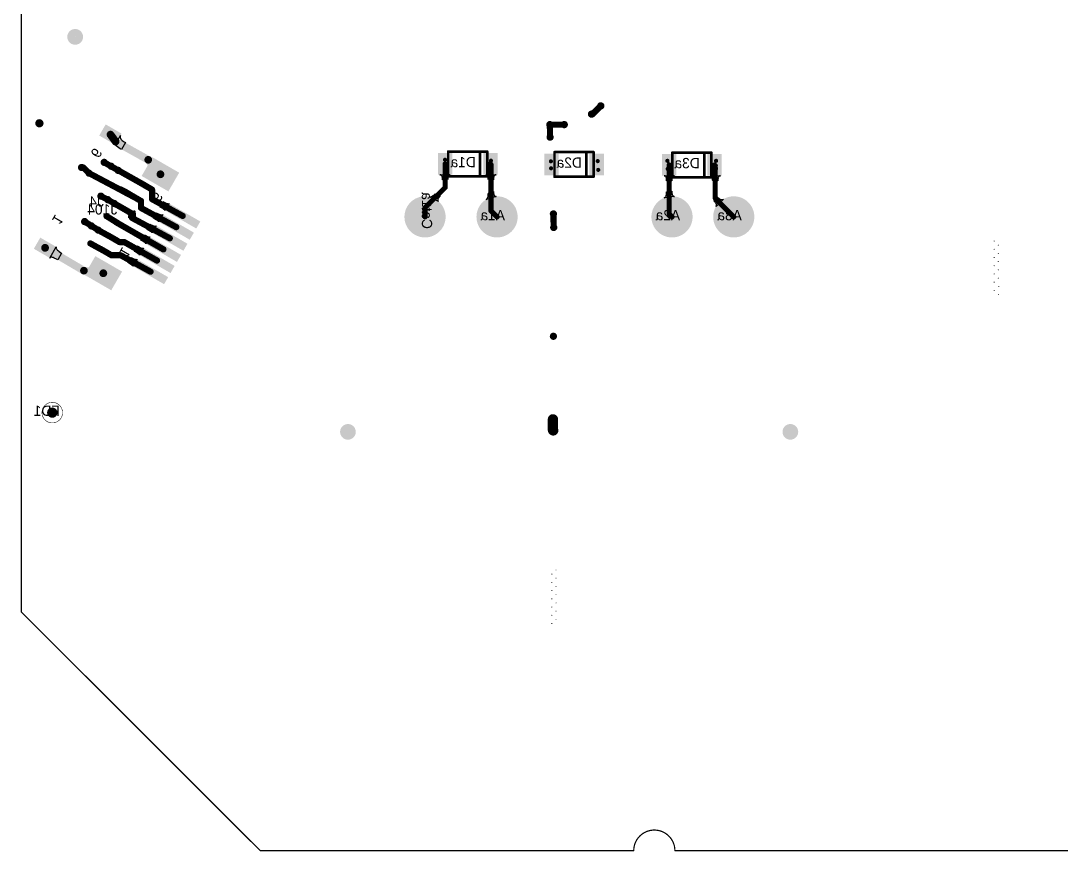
# Model space of a CAD drawing. Header units: millimetres. Extents: x 225 to 632, y 90 to 298.
# Drawn here: x 225.4 to 326.5, y 89.5 to 170.2 of the extents above; entities that cross this region are included whole.
import ezdxf

# ---------------------------------------------------------------- set-up
doc = ezdxf.new("R2010")
doc.units = ezdxf.units.MM
for name, color, linetype in [('BottomLayer', 5, 'Continuous'), ('BottomOverlay', 54, 'Continuous'), ('Mechanical15', 56, 'Continuous'), ('Mechanical4', 56, 'Continuous'), ('ViaHoleLayer', 16, 'Continuous')]:
    doc.layers.add(name, color=color, linetype=linetype)

# ---------------------------------------------------------------- blocks, each defined once
blk = doc.blocks.new('_____________4_______________B_27')
at = {"layer": 'BottomLayer', "const_width": 2}
blk.add_lwpolyline([(-1, 0, 1), (1, 0, 1)], format="xyb", close=True, dxfattribs=at)
blk = doc.blocks.new('_____________4_______________B_28')
at = {"layer": 'BottomLayer', "const_width": 2}
blk.add_lwpolyline([(-1, 0, 1), (1, 0, 1)], format="xyb", close=True, dxfattribs=at)
blk = doc.blocks.new('_____________4_______________B_29')
at = {"layer": 'BottomLayer', "const_width": 2}
blk.add_lwpolyline([(-1, 0, 1), (1, 0, 1)], format="xyb", close=True, dxfattribs=at)
blk = doc.blocks.new('_____________4_______________B_30')
at = {"layer": 'BottomLayer', "const_width": 2}
blk.add_lwpolyline([(-1, 0, 1), (1, 0, 1)], format="xyb", close=True, dxfattribs=at)
blk = doc.blocks.new('FIDUCIAL_ROUND_W_REF_34')
at = {"layer": 'Mechanical15'}
for points, const_width in [([(1, 0, 1), (-1, 0, 1)], 0.05), ([(-1.01, 0, 1), (-0.99, 0, 1)], 0.025), ([(0.99, 0, 1), (1.01, 0, 1)], 0.025)]:
    blk.add_lwpolyline(points, format="xyb", close=True, dxfattribs=dict(at, const_width=const_width))
blk = doc.blocks.new('FIDUCIAL_ROUND_W_REF_B_35')
at = {"layer": 'BottomLayer', "const_width": 0.5}
blk.add_lwpolyline([(-0.25, 0, 1), (0.25, 0, 1)], format="xyb", close=True, dxfattribs=at)
blk = doc.blocks.new('504050_0691_B_47')
at = {"layer": 'BottomLayer'}
for points in [[(-5.73, 3.49), (-6.98, 3.49), (-5.73, 1.7), (-6.98, 1.7)], [(5.73, 1.7), (6.98, 1.7), (5.73, 3.49), (6.98, 3.49)], [(-3.45, -2.1), (-4.05, -2.1), (-3.45, -3.1), (-4.05, -3.1)], [(-1.95, -2.1), (-2.55, -2.1), (-1.95, -3.1), (-2.55, -3.1)], [(-0.45, -2.1), (-1.05, -2.1), (-0.45, -3.1), (-1.05, -3.1)], [(1.05, -2.1), (0.45, -2.1), (1.05, -3.1), (0.45, -3.1)], [(2.55, -2.1), (1.95, -2.1), (2.55, -3.1), (1.95, -3.1)], [(4.05, -2.1), (3.45, -2.1), (4.05, -3.1), (3.45, -3.1)]]:
    blk.add_solid(points, dxfattribs=at)
at = {"layer": 'BottomOverlay', "text_generation_flag": 2}
for s, p in [('1', (-3.75, 3.38)), ('6', (3.75, 3.38))]:
    blk.add_text(s, height=1, rotation=180, dxfattribs=at).set_placement(p)
blk = doc.blocks.new('TM___P2_F2_B_B_55')
at = {"layer": 'BottomLayer'}
for points in [[(-2.9, -1.05), (-1.5, -1.05), (-2.9, 1.05), (-1.5, 1.05)], [(1.5, -1.05), (2.9, -1.05), (1.5, 1.05), (2.9, 1.05)]]:
    blk.add_solid(points, dxfattribs=at)
at = {"layer": 'BottomOverlay', "const_width": 0.254}
for points in [[(-1.9, -1.2), (-1.9, 1.2)], [(-1.9, 1.2), (1.9, 1.2)], [(1.2, -1.2), (1.2, 1.2)], [(1.9, -1.2), (1.9, 1.2)], [(-1.9, -1.2), (1.9, -1.2)]]:
    blk.add_lwpolyline(points, dxfattribs=at)
at = {"layer": 'BottomOverlay', "const_width": 0.127}
for points in [[(-1.96, 1.2, 1), (-1.84, 1.2, 1)], [(-1.96, 1.2, 1), (-1.84, 1.2, 1)], [(1.14, 1.2, 1), (1.26, 1.2, 1)], [(1.84, 1.2, 1), (1.96, 1.2, 1)], [(1.84, 1.2, 1), (1.96, 1.2, 1)], [(-1.96, -1.2, 1), (-1.84, -1.2, 1)], [(-1.96, -1.2, 1), (-1.84, -1.2, 1)], [(1.14, -1.2, 1), (1.26, -1.2, 1)], [(1.84, -1.2, 1), (1.96, -1.2, 1)], [(1.84, -1.2, 1), (1.96, -1.2, 1)]]:
    blk.add_lwpolyline(points, format="xyb", close=True, dxfattribs=at)
blk = doc.blocks.new('TM___P2_F2_B_B_57')
at = {"layer": 'BottomLayer'}
for points in [[(-2.9, -1.05), (-1.5, -1.05), (-2.9, 1.05), (-1.5, 1.05)], [(1.5, -1.05), (2.9, -1.05), (1.5, 1.05), (2.9, 1.05)]]:
    blk.add_solid(points, dxfattribs=at)
at = {"layer": 'BottomOverlay', "const_width": 0.254}
for points in [[(-1.9, -1.2), (-1.9, 1.2)], [(-1.9, 1.2), (1.9, 1.2)], [(1.2, -1.2), (1.2, 1.2)], [(1.9, -1.2), (1.9, 1.2)], [(-1.9, -1.2), (1.9, -1.2)]]:
    blk.add_lwpolyline(points, dxfattribs=at)
at = {"layer": 'BottomOverlay', "const_width": 0.127}
for points in [[(-1.96, 1.2, 1), (-1.84, 1.2, 1)], [(-1.96, 1.2, 1), (-1.84, 1.2, 1)], [(1.14, 1.2, 1), (1.26, 1.2, 1)], [(1.84, 1.2, 1), (1.96, 1.2, 1)], [(1.84, 1.2, 1), (1.96, 1.2, 1)], [(-1.96, -1.2, 1), (-1.84, -1.2, 1)], [(-1.96, -1.2, 1), (-1.84, -1.2, 1)], [(1.14, -1.2, 1), (1.26, -1.2, 1)], [(1.84, -1.2, 1), (1.96, -1.2, 1)], [(1.84, -1.2, 1), (1.96, -1.2, 1)]]:
    blk.add_lwpolyline(points, format="xyb", close=True, dxfattribs=at)
blk = doc.blocks.new('TM___P2_F2_B_B_59')
at = {"layer": 'BottomLayer'}
for points in [[(-2.9, -1.05), (-1.5, -1.05), (-2.9, 1.05), (-1.5, 1.05)], [(1.5, -1.05), (2.9, -1.05), (1.5, 1.05), (2.9, 1.05)]]:
    blk.add_solid(points, dxfattribs=at)
at = {"layer": 'BottomOverlay', "const_width": 0.254}
for points in [[(-1.9, -1.2), (-1.9, 1.2)], [(-1.9, 1.2), (1.9, 1.2)], [(1.2, -1.2), (1.2, 1.2)], [(1.9, -1.2), (1.9, 1.2)], [(-1.9, -1.2), (1.9, -1.2)]]:
    blk.add_lwpolyline(points, dxfattribs=at)
at = {"layer": 'BottomOverlay', "const_width": 0.127}
for points in [[(-1.96, 1.2, 1), (-1.84, 1.2, 1)], [(-1.96, 1.2, 1), (-1.84, 1.2, 1)], [(1.14, 1.2, 1), (1.26, 1.2, 1)], [(1.84, 1.2, 1), (1.96, 1.2, 1)], [(1.84, 1.2, 1), (1.96, 1.2, 1)], [(-1.96, -1.2, 1), (-1.84, -1.2, 1)], [(-1.96, -1.2, 1), (-1.84, -1.2, 1)], [(1.14, -1.2, 1), (1.26, -1.2, 1)], [(1.84, -1.2, 1), (1.96, -1.2, 1)], [(1.84, -1.2, 1), (1.96, -1.2, 1)]]:
    blk.add_lwpolyline(points, format="xyb", close=True, dxfattribs=at)
blk = doc.blocks.new('CESI_B7023293_77')
at = {"layer": 'BottomLayer', "const_width": 0.762}
blk.add_lwpolyline([(39.62, 18.5, 1), (40.38, 18.5, 1)], format="xyb", close=True, dxfattribs=at)
blk = doc.blocks.new('CESI_B7023293_81')
at = {"layer": 'BottomLayer', "const_width": 0.762}
blk.add_lwpolyline([(39.62, 18.5, 1), (40.38, 18.5, 1)], format="xyb", close=True, dxfattribs=at)
blk = doc.blocks.new('AXON6P_B_118')
at = {"layer": 'BottomLayer'}
for points in [[(-6.6, 2.4), (-4.5, 2.4), (-6.6, 5.4), (-4.5, 5.4)], [(4.5, 2.4), (6.6, 2.4), (4.5, 5.4), (6.6, 5.4)], [(-3.52, -1.75), (-2.73, -1.75), (-3.52, 1.75), (-2.73, 1.75)], [(-2.27, -1.75), (-1.47, -1.75), (-2.27, 1.75), (-1.47, 1.75)], [(-1.02, -1.75), (-0.23, -1.75), (-1.02, 1.75), (-0.23, 1.75)], [(0.23, -1.75), (1.02, -1.75), (0.23, 1.75), (1.02, 1.75)], [(1.47, -1.75), (2.27, -1.75), (1.47, 1.75), (2.27, 1.75)], [(2.73, -1.75), (3.52, -1.75), (2.73, 1.75), (3.52, 1.75)]]:
    blk.add_solid(points, dxfattribs=at)
at = {"layer": 'BottomOverlay', "text_generation_flag": 2}
for s, p in [('1', (-3.13, 3.59)), ('6', (3.13, 3.59))]:
    blk.add_text(s, height=1, rotation=180, dxfattribs=at).set_placement(p)

msp = doc.modelspace()

# ---------------------------------------------------------------- linework, layer by layer
at = {"layer": 'BottomLayer'}
for p, q in [((234.57, 158.19), (235.09, 159.08)), ((235.06, 159.02), (235.05, 158.95)), ((235.05, 158.95), (235.05, 158.89)), ((235.05, 158.89), (235.08, 158.82)), ((235.09, 159.08), (235.06, 159.02)), ((235.08, 158.82), (235.11, 158.75)), ((235.11, 158.75), (235.17, 158.68)), ((234.57, 158.17), (234.57, 158.19)), ((234.58, 158.15), (234.57, 158.17)), ((234.61, 158.12), (234.58, 158.15)), ((234.65, 158.08), (234.61, 158.12)), ((235.06, 157.81), (234.65, 158.08)), ((235.19, 157.74), (235.06, 157.81)), ((235.17, 158.68), (235.24, 158.61)), ((235.56, 158.4), (235.19, 157.74)), ((235.24, 158.61), (235.33, 158.54)), ((235.33, 158.54), (235.43, 158.47)), ((235.43, 158.47), (235.56, 158.4)), ((266.17, 155.27), (266.12, 155.28)), ((266.12, 155.28), (267.12, 155.28)), ((266.21, 155.26), (266.17, 155.27)), ((266.25, 155.23), (266.21, 155.26)), ((266.28, 155.2), (266.25, 155.23)), ((266.31, 155.15), (266.28, 155.2)), ((266.33, 155.1), (266.31, 155.15)), ((266.35, 155.03), (266.33, 155.1)), ((266.36, 154.96), (266.35, 155.03)), ((266.37, 154.87), (266.36, 154.96)), ((266.37, 154.78), (266.37, 154.87)), ((266.87, 154.78), (266.37, 154.78)), ((266.88, 154.87), (266.87, 154.78)), ((266.9, 155.03), (266.88, 154.96)), ((266.88, 154.96), (266.88, 154.87)), ((266.91, 155.1), (266.9, 155.03)), ((266.94, 155.15), (266.91, 155.1)), ((266.96, 155.2), (266.94, 155.15)), ((267, 155.23), (266.96, 155.2)), ((267.03, 155.26), (267, 155.23)), ((267.08, 155.27), (267.03, 155.26)), ((267.12, 155.28), (267.08, 155.27)), ((270.62, 155.27), (270.58, 155.28)), ((270.58, 155.28), (271.57, 155.28)), ((270.67, 155.26), (270.62, 155.27)), ((270.7, 155.23), (270.67, 155.26)), ((270.74, 155.2), (270.7, 155.23)), ((270.76, 155.15), (270.74, 155.2)), ((270.79, 155.1), (270.76, 155.15)), ((270.8, 155.03), (270.79, 155.1)), ((270.82, 154.96), (270.8, 155.03)), ((270.82, 154.87), (270.82, 154.96)), ((270.83, 154.78), (270.82, 154.87)), ((271.32, 154.78), (270.83, 154.78)), ((271.33, 154.87), (271.32, 154.78)), ((271.35, 155.03), (271.33, 154.96)), ((271.33, 154.96), (271.33, 154.87)), ((271.36, 155.1), (271.35, 155.03)), ((271.39, 155.15), (271.36, 155.1)), ((271.41, 155.2), (271.39, 155.15)), ((271.45, 155.23), (271.41, 155.2)), ((271.48, 155.26), (271.45, 155.23)), ((271.53, 155.27), (271.48, 155.26)), ((271.57, 155.28), (271.53, 155.27)), ((287.95, 155.17), (287.9, 155.18)), ((287.9, 155.18), (288.9, 155.18)), ((287.99, 155.16), (287.95, 155.17)), ((288.03, 155.13), (287.99, 155.16)), ((288.06, 155.1), (288.03, 155.13)), ((288.09, 155.05), (288.06, 155.1)), ((288.11, 155), (288.09, 155.05)), ((288.13, 154.93), (288.11, 155)), ((288.14, 154.86), (288.13, 154.93)), ((288.15, 154.77), (288.14, 154.86)), ((288.15, 154.68), (288.15, 154.77)), ((288.65, 154.68), (288.15, 154.68)), ((288.66, 154.86), (288.65, 154.77)), ((288.65, 154.77), (288.65, 154.68)), ((288.67, 154.93), (288.66, 154.86)), ((288.69, 155), (288.67, 154.93)), ((288.71, 155.05), (288.69, 155)), ((288.74, 155.1), (288.71, 155.05)), ((288.77, 155.13), (288.74, 155.1)), ((288.81, 155.16), (288.77, 155.13)), ((288.85, 155.17), (288.81, 155.16)), ((288.9, 155.18), (288.85, 155.17)), ((292.42, 155.17), (292.38, 155.18)), ((292.38, 155.18), (293.37, 155.18)), ((292.47, 155.16), (292.42, 155.17)), ((292.5, 155.13), (292.47, 155.16)), ((292.54, 155.1), (292.5, 155.13)), ((292.56, 155.05), (292.54, 155.1)), ((292.59, 155), (292.56, 155.05)), ((292.6, 154.93), (292.59, 155)), ((292.62, 154.86), (292.6, 154.93)), ((292.62, 154.77), (292.62, 154.86)), ((292.63, 154.68), (292.62, 154.77)), ((293.12, 154.68), (292.63, 154.68)), ((293.13, 154.77), (293.12, 154.68)), ((293.15, 154.93), (293.13, 154.86)), ((293.13, 154.86), (293.13, 154.77)), ((293.16, 155), (293.15, 154.93)), ((293.19, 155.05), (293.16, 155)), ((293.21, 155.1), (293.19, 155.05)), ((293.25, 155.13), (293.21, 155.1)), ((293.28, 155.16), (293.25, 155.13)), ((293.33, 155.17), (293.28, 155.16)), ((293.37, 155.18), (293.33, 155.17)), ((288.15, 153.6), (288.65, 153.67)), ((288.65, 153.67), (288.65, 153.58)), ((238.92, 152.14), (239.22, 152.66)), ((239.22, 152.66), (239.32, 152.6)), ((265.99, 152.69), (265.09, 153.13)), ((265.09, 153.13), (265.14, 153.13)), ((265.14, 153.13), (265.19, 153.13)), ((265.19, 153.13), (265.24, 153.14)), ((265.24, 153.14), (265.3, 153.15)), ((265.3, 153.15), (265.35, 153.18)), ((265.35, 153.18), (265.41, 153.21)), ((265.41, 153.21), (265.47, 153.25)), ((265.47, 153.25), (265.54, 153.3)), ((265.54, 153.3), (265.6, 153.36)), ((265.6, 153.36), (265.67, 153.42)), ((265.67, 153.42), (266.14, 153.19)), ((265.93, 152.89), (265.92, 152.84)), ((265.92, 152.84), (265.92, 152.8)), ((265.92, 152.8), (265.93, 152.76)), ((265.95, 152.94), (265.93, 152.89)), ((265.93, 152.76), (265.95, 152.72)), ((265.98, 153), (265.95, 152.94)), ((265.95, 152.72), (265.99, 152.69)), ((266.03, 153.06), (265.98, 153)), ((266.08, 153.12), (266.03, 153.06)), ((266.14, 153.19), (266.08, 153.12)), ((271.57, 153.17), (270.62, 152.87)), ((270.62, 152.87), (270.66, 152.9)), ((270.66, 152.9), (270.69, 152.94)), ((270.69, 152.94), (270.72, 152.98)), ((270.72, 152.98), (270.75, 153.03)), ((270.75, 153.03), (270.77, 153.09)), ((270.77, 153.09), (270.79, 153.16)), ((270.79, 153.16), (270.81, 153.23)), ((270.81, 153.23), (270.82, 153.31)), ((270.82, 153.39), (270.83, 153.49)), ((270.82, 153.31), (270.82, 153.39)), ((270.83, 153.49), (271.32, 153.64)), ((271.32, 153.64), (271.33, 153.55)), ((271.33, 153.55), (271.33, 153.47)), ((271.33, 153.47), (271.35, 153.4)), ((271.35, 153.4), (271.36, 153.34)), ((271.36, 153.34), (271.39, 153.28)), ((271.39, 153.28), (271.41, 153.24)), ((271.41, 153.24), (271.45, 153.21)), ((271.45, 153.21), (271.48, 153.19)), ((271.48, 153.19), (271.52, 153.17)), ((271.52, 153.17), (271.57, 153.17)), ((288.9, 153.16), (287.91, 153.02)), ((287.91, 153.02), (287.96, 153.05)), ((287.96, 153.05), (288, 153.08)), ((288, 153.08), (288.03, 153.12)), ((288.03, 153.12), (288.06, 153.16)), ((288.06, 153.16), (288.09, 153.22)), ((288.09, 153.22), (288.11, 153.28)), ((288.11, 153.28), (288.13, 153.35)), ((288.13, 153.35), (288.14, 153.43)), ((288.14, 153.43), (288.15, 153.51)), ((288.15, 153.51), (288.15, 153.6)), ((288.65, 153.58), (288.66, 153.5)), ((288.66, 153.5), (288.67, 153.43)), ((288.67, 153.43), (288.69, 153.36)), ((288.69, 153.36), (288.71, 153.3)), ((288.71, 153.3), (288.74, 153.26)), ((288.74, 153.26), (288.77, 153.22)), ((288.77, 153.22), (288.81, 153.19)), ((288.81, 153.19), (288.86, 153.17)), ((288.86, 153.17), (288.9, 153.16)), ((292.74, 152.75), (293.1, 153.11)), ((292.81, 152.69), (292.74, 152.75)), ((292.86, 152.62), (292.81, 152.69)), ((293.66, 152.9), (292.95, 152.19)), ((293.1, 153.11), (293.16, 153.04)), ((293.16, 153.04), (293.23, 152.99)), ((293.23, 152.99), (293.29, 152.95)), ((293.29, 152.95), (293.35, 152.91)), ((293.35, 152.91), (293.41, 152.88)), ((293.41, 152.88), (293.46, 152.87)), ((293.46, 152.87), (293.52, 152.86)), ((293.52, 152.86), (293.57, 152.86)), ((293.57, 152.86), (293.61, 152.88)), ((293.61, 152.88), (293.66, 152.9)), ((235.85, 151.36), (236.38, 151.74)), ((236.38, 151.74), (236.4, 151.77)), ((236.4, 151.77), (236.42, 151.78)), ((236.42, 151.78), (236.44, 151.77)), ((236.44, 151.77), (236.46, 151.73)), ((236.46, 151.73), (236.47, 151.68)), ((236.47, 151.68), (236.48, 151.6)), ((239.18, 151.98), (238.92, 152.14)), ((239.3, 151.91), (239.18, 151.98)), ((239.35, 151.87), (239.3, 151.91)), ((239.32, 152.6), (239.57, 152.49)), ((239.38, 151.85), (239.35, 151.87)), ((239.4, 151.83), (239.38, 151.85)), ((239.41, 151.81), (239.4, 151.83)), ((239.81, 152.48), (239.41, 151.79)), ((239.41, 151.79), (239.41, 151.81)), ((239.57, 152.49), (239.63, 152.47)), ((239.63, 152.47), (239.68, 152.45)), ((239.68, 152.45), (239.73, 152.45)), ((239.73, 152.45), (239.77, 152.45)), ((239.77, 152.45), (239.79, 152.46)), ((239.79, 152.46), (239.81, 152.48)), ((292.9, 152.56), (292.86, 152.62)), ((292.94, 152.5), (292.9, 152.56)), ((292.97, 152.44), (292.94, 152.5)), ((292.95, 152.19), (292.97, 152.24)), ((292.98, 152.39), (292.97, 152.44)), ((292.97, 152.24), (292.99, 152.28)), ((292.99, 152.33), (292.98, 152.39)), ((292.99, 152.28), (292.99, 152.33)), ((235.86, 151.36), (235.85, 151.36)), ((235.87, 151.36), (235.86, 151.36)), ((235.87, 151.35), (235.87, 151.36)), ((235.88, 151.33), (235.87, 151.35)), ((235.89, 151.31), (235.88, 151.33)), ((235.9, 151.14), (235.89, 151.31)), ((235.9, 151.08), (235.9, 151.14)), ((236.5, 151.08), (235.9, 151.08)), ((236.48, 151.6), (236.49, 151.5)), ((236.49, 151.5), (236.5, 151.08)), ((238.29, 151.05), (238.59, 151.57)), ((238.48, 150.94), (238.29, 151.05)), ((238.68, 150.82), (238.48, 150.94)), ((238.59, 151.57), (238.69, 151.51)), ((238.72, 150.79), (238.68, 150.82)), ((238.69, 151.51), (238.94, 151.4)), ((238.76, 150.76), (238.72, 150.79)), ((238.78, 150.74), (238.76, 150.76)), ((238.79, 150.72), (238.78, 150.74)), ((239.19, 151.4), (238.79, 150.71)), ((238.79, 150.71), (238.79, 150.72)), ((238.94, 151.4), (239, 151.38)), ((239, 151.38), (239.06, 151.37)), ((239.06, 151.37), (239.1, 151.36)), ((239.1, 151.36), (239.14, 151.37)), ((239.14, 151.37), (239.17, 151.38)), ((239.17, 151.38), (239.19, 151.4)), ((237.66, 149.95), (237.96, 150.47)), ((237.99, 149.76), (237.66, 149.95)), ((237.96, 150.47), (238.06, 150.42)), ((238.09, 149.7), (237.99, 149.76)), ((238.06, 150.42), (238.31, 150.31)), ((238.13, 149.67), (238.09, 149.7)), ((238.15, 149.65), (238.13, 149.67)), ((238.16, 149.64), (238.15, 149.65)), ((238.56, 150.32), (238.16, 149.63)), ((238.16, 149.63), (238.16, 149.64)), ((238.31, 150.31), (238.37, 150.29)), ((238.37, 150.29), (238.43, 150.28)), ((238.43, 150.28), (238.47, 150.28)), ((238.47, 150.28), (238.51, 150.28)), ((238.51, 150.28), (238.54, 150.3)), ((238.54, 150.3), (238.56, 150.32)), ((237.06, 148.93), (237.36, 149.44)), ((237.25, 148.81), (237.06, 148.93)), ((237.39, 148.72), (237.25, 148.81)), ((237.36, 149.44), (237.46, 149.39)), ((237.44, 148.68), (237.39, 148.72)), ((237.48, 148.65), (237.44, 148.68)), ((237.46, 149.39), (237.77, 149.24)), ((237.52, 148.61), (237.48, 148.65)), ((237.53, 148.59), (237.52, 148.61)), ((237.94, 149.23), (237.54, 148.55)), ((237.77, 149.24), (237.82, 149.23)), ((237.82, 149.23), (237.86, 149.22)), ((237.86, 149.22), (237.9, 149.21)), ((237.9, 149.21), (237.92, 149.22)), ((237.92, 149.22), (237.94, 149.23)), ((228.22, 147.18), (228.84, 148.26)), ((228.84, 148.26), (228.82, 148.21)), ((228.82, 148.21), (228.82, 148.16)), ((228.82, 148.16), (228.83, 148.11)), ((228.83, 148.11), (228.86, 148.06)), ((228.86, 148.06), (228.9, 148)), ((228.9, 148), (228.96, 147.94)), ((228.96, 147.94), (229.04, 147.87)), ((229.36, 147.66), (228.98, 147.01)), ((229.04, 147.87), (229.13, 147.8)), ((229.13, 147.8), (229.24, 147.73)), ((229.24, 147.73), (229.36, 147.66)), ((236.43, 147.83), (236.73, 148.35)), ((236.53, 147.77), (236.43, 147.83)), ((236.76, 147.63), (236.53, 147.77)), ((236.73, 148.35), (236.83, 148.29)), ((236.81, 147.59), (236.76, 147.63)), ((236.83, 148.29), (237.07, 148.17)), ((237.31, 148.15), (236.91, 147.46)), ((237.07, 148.17), (237.14, 148.15)), ((237.14, 148.15), (237.19, 148.14)), ((237.19, 148.14), (237.23, 148.13)), ((237.23, 148.13), (237.27, 148.13)), ((237.27, 148.13), (237.29, 148.14)), ((237.29, 148.14), (237.31, 148.15)), ((237.54, 148.57), (237.53, 148.59)), ((237.54, 148.55), (237.54, 148.57)), ((228.25, 147.22), (228.22, 147.18)), ((228.29, 147.24), (228.25, 147.22)), ((228.34, 147.25), (228.29, 147.24)), ((228.4, 147.25), (228.34, 147.25)), ((228.47, 147.24), (228.4, 147.25)), ((228.55, 147.22), (228.47, 147.24)), ((228.64, 147.18), (228.55, 147.22)), ((228.86, 147.08), (228.64, 147.18)), ((228.98, 147.01), (228.86, 147.08)), ((235.79, 146.73), (236.09, 147.24)), ((236.06, 146.57), (235.79, 146.73)), ((236.09, 147.24), (236.19, 147.19)), ((236.19, 147.19), (236.44, 147.08)), ((236.69, 147.07), (236.29, 146.38)), ((236.44, 147.08), (236.5, 147.06)), ((236.5, 147.06), (236.56, 147.04)), ((236.56, 147.04), (236.6, 147.04)), ((236.6, 147.04), (236.64, 147.04)), ((236.64, 147.04), (236.67, 147.05)), ((236.67, 147.05), (236.69, 147.07)), ((236.86, 147.56), (236.81, 147.59)), ((236.89, 147.53), (236.86, 147.56)), ((236.91, 147.5), (236.89, 147.53)), ((236.92, 147.48), (236.91, 147.5)), ((236.91, 147.46), (236.92, 147.48)), ((236.18, 146.49), (236.06, 146.57)), ((236.22, 146.46), (236.18, 146.49)), ((236.26, 146.44), (236.22, 146.46)), ((236.28, 146.41), (236.26, 146.44)), ((236.29, 146.4), (236.28, 146.41)), ((236.29, 146.38), (236.29, 146.4))]:
    msp.add_line(p, q, dxfattribs=at)
for points, const_width in [([(230.29, 168.68, 1), (231.06, 168.68, 1)], 0.762), ([(281.57, 161.97, 1), (281.93, 161.97, 1)], 0.35), ([(281.59, 161.97, 1), (281.91, 161.97, 1)], 0.318), ([(280.67, 161.17, 1), (281.03, 161.17, 1)], 0.35), ([(280.69, 161.17, 1), (281.01, 161.17, 1)], 0.318), ([(280.79, 161.17, 1), (281.11, 161.17, 1)], 0.318), ([(280.79, 161.17, 1), (281.11, 161.17, 1)], 0.318), ([(227, 160.28, 1), (227.4, 160.28, 1)], 0.4), ([(276.62, 160.15, 1), (276.97, 160.15, 1)], 0.35), ([(276.65, 160.15, 1), (276.95, 160.15, 1)], 0.3), ([(276.65, 160.15, 1), (276.95, 160.15, 1)], 0.3), ([(278.02, 160.15, 1), (278.38, 160.15, 1)], 0.35), ([(278.05, 160.15, 1), (278.35, 160.15, 1)], 0.3), ([(233.92, 159.18, 1), (234.29, 159.18, 1)], 0.375), ([(234.01, 159.18, 1), (234.21, 159.18, 1)], 0.2), ([(234.41, 158.5, 1), (234.79, 158.5, 1)], 0.375), ([(234.41, 158.5, 1), (234.79, 158.5, 1)], 0.375), ([(276.65, 158.93, 1), (277, 158.93, 1)], 0.35), ([(276.67, 158.93, 1), (276.97, 158.93, 1)], 0.3), ([(233.32, 156.48, 1), (233.67, 156.48, 1)], 0.35), ([(233.35, 156.48, 1), (233.65, 156.48, 1)], 0.3), ([(237.59, 156.73, 1), (237.96, 156.73, 1)], 0.375), ([(237.59, 156.73, 1), (237.96, 156.73, 1)], 0.375), ([(266.52, 156.73, 1), (266.72, 156.73, 1)], 0.2), ([(270.98, 156.65, 1), (271.17, 156.65, 1)], 0.2), ([(276.8, 156.58, 1), (277, 156.58, 1)], 0.2), ([(281.35, 156.6, 1), (281.55, 156.6, 1)], 0.2), ([(288.12, 156.63, 1), (288.32, 156.63, 1)], 0.2), ([(292.85, 156.63, 1), (293.05, 156.63, 1)], 0.2), ([(231.12, 155.98, 1), (231.47, 155.98, 1)], 0.35), ([(231.15, 155.98, 1), (231.45, 155.98, 1)], 0.3), ([(231.32, 155.98, 1), (231.62, 155.98, 1)], 0.3), ([(231.32, 155.98, 1), (231.62, 155.98, 1)], 0.3), ([(231.85, 155.43, 1), (232.2, 155.43, 1)], 0.35), ([(231.87, 155.43, 1), (232.17, 155.43, 1)], 0.3), ([(231.87, 155.43, 1), (232.17, 155.43, 1)], 0.3), ([(234, 156.1, 1), (234.35, 156.1, 1)], 0.35), ([(234.02, 156.09, 1), (234.32, 156.09, 1)], 0.3), ([(234.02, 156.09, 1), (234.32, 156.09, 1)], 0.3), ([(234.67, 155.7, 1), (235.03, 155.7, 1)], 0.35), ([(234.7, 155.71, 1), (235, 155.71, 1)], 0.3), ([(234.7, 155.71, 1), (235, 155.71, 1)], 0.3), ([(238.77, 155.32, 1), (239.15, 155.32, 1)], 0.375), ([(266.5, 156.33, 1), (266.75, 156.33, 1)], 0.25), ([(266.5, 155.9, 1), (266.7, 155.9, 1)], 0.2), ([(270.9, 156.33, 1), (271.15, 156.33, 1)], 0.25), ([(270.95, 156.28, 1), (271.2, 156.28, 1)], 0.25), ([(270.95, 156.28, 1), (271.2, 156.28, 1)], 0.25), ([(270.93, 155.88, 1), (271.13, 155.88, 1)], 0.2), ([(276.82, 155.9, 1), (277.02, 155.9, 1)], 0.2), ([(281.4, 155.75, 1), (281.6, 155.75, 1)], 0.2), ([(288.15, 155.85, 1), (288.35, 155.85, 1)], 0.2), ([(288.27, 156.23, 1), (288.52, 156.23, 1)], 0.25), ([(292.68, 156.23, 1), (292.92, 156.23, 1)], 0.25), ([(292.75, 156.15, 1), (293, 156.15, 1)], 0.25), ([(292.75, 156.15, 1), (293, 156.15, 1)], 0.25), ([(292.85, 155.88, 1), (293.05, 155.88, 1)], 0.2), ([(234.93, 153.81, 1), (235.23, 153.81, 1)], 0.3), ([(234.93, 153.81, 1), (235.23, 153.81, 1)], 0.3), ([(234.95, 153.85, 1), (235.25, 153.85, 1)], 0.3), ([(235, 153.85, 1), (235.2, 153.85, 1)], 0.2), ([(235.35, 153.58, 1), (235.65, 153.58, 1)], 0.3), ([(235.35, 153.58, 1), (235.65, 153.58, 1)], 0.3), ([(235.38, 153.63, 1), (235.68, 153.63, 1)], 0.3), ([(235.38, 153.63, 1), (235.68, 153.63, 1)], 0.3), ([(235.43, 153.63, 1), (235.63, 153.63, 1)], 0.2), ([(237.15, 154.33, 1), (237.45, 154.33, 1)], 0.3), ([(237.15, 154.33, 1), (237.45, 154.33, 1)], 0.3), ([(238, 153.83, 1), (238.3, 153.83, 1)], 0.3), ([(238, 153.83, 1), (238.3, 153.83, 1)], 0.3), ([(266.5, 154.03, 1), (266.75, 154.03, 1)], 0.25), ([(266.5, 154.03, 1), (266.75, 154.03, 1)], 0.25), ([(233, 153.2, 1), (233.35, 153.2, 1)], 0.35), ([(233.03, 153.2, 1), (233.32, 153.2, 1)], 0.3), ([(233.67, 152.85, 1), (234.03, 152.85, 1)], 0.35), ([(233.7, 152.85, 1), (234, 152.85, 1)], 0.3), ([(233.7, 152.85, 1), (234, 152.85, 1)], 0.3), ([(234.32, 152.47, 1), (234.67, 152.47, 1)], 0.35), ([(234.35, 152.47, 1), (234.65, 152.47, 1)], 0.3), ([(234.35, 152.47, 1), (234.65, 152.47, 1)], 0.3), ([(234.35, 152.47, 1), (234.65, 152.47, 1)], 0.3), ([(234.38, 152.47, 1), (234.68, 152.47, 1)], 0.3), ([(235.82, 153.33, 1), (236.12, 153.33, 1)], 0.3), ([(235.82, 153.33, 1), (236.12, 153.33, 1)], 0.3), ([(235.83, 153.36, 1), (236.13, 153.36, 1)], 0.3), ([(235.83, 153.36, 1), (236.13, 153.36, 1)], 0.3), ([(235.87, 153.35, 1), (236.07, 153.35, 1)], 0.2), ([(236.22, 153.12, 1), (236.52, 153.12, 1)], 0.3), ([(236.22, 153.12, 1), (236.52, 153.12, 1)], 0.3), ([(236.23, 153.13, 1), (236.53, 153.13, 1)], 0.3), ([(236.23, 153.13, 1), (236.53, 153.13, 1)], 0.3), ([(236.28, 153.12, 1), (236.48, 153.12, 1)], 0.2), ([(236.4, 153.03, 1), (236.7, 153.03, 1)], 0.3), ([(236.4, 153.03, 1), (236.7, 153.03, 1)], 0.3), ([(236.4, 153.03, 1), (236.7, 153.03, 1)], 0.3), ([(236.63, 152.89, 1), (236.93, 152.89, 1)], 0.3), ([(236.63, 152.89, 1), (236.93, 152.89, 1)], 0.3), ([(236.68, 152.88, 1), (236.87, 152.88, 1)], 0.2), ([(236.92, 152.73, 1), (237.22, 152.73, 1)], 0.3), ([(236.92, 152.73, 1), (237.22, 152.73, 1)], 0.3), ([(238, 152.9, 1), (238.3, 152.9, 1)], 0.3), ([(238, 152.9, 1), (238.3, 152.9, 1)], 0.3), ([(292.75, 152.98, 1), (293, 152.98, 1)], 0.25), ([(292.75, 152.98, 1), (293, 152.98, 1)], 0.25), ([(235.65, 151.73, 1), (235.95, 151.73, 1)], 0.3), ([(235.65, 151.73, 1), (235.95, 151.73, 1)], 0.3), ([(236.05, 151.47, 1), (236.35, 151.47, 1)], 0.3), ([(236.05, 151.47, 1), (236.35, 151.47, 1)], 0.3), ([(236.92, 152.05, 1), (237.22, 152.05, 1)], 0.3), ([(236.92, 152.05, 1), (237.22, 152.05, 1)], 0.3), ([(264.55, 152.08, 1), (264.8, 152.08, 1)], 0.25), ([(264.55, 152.08, 1), (264.8, 152.08, 1)], 0.25), ([(270.95, 151.77, 1), (271.2, 151.77, 1)], 0.25), ([(270.95, 151.77, 1), (271.2, 151.77, 1)], 0.25), ([(276.97, 151.47, 1), (277.32, 151.47, 1)], 0.35), ([(277, 151.47, 1), (277.3, 151.47, 1)], 0.3), ([(288.27, 151.45, 1), (288.52, 151.45, 1)], 0.25), ([(288.27, 151.45, 1), (288.52, 151.45, 1)], 0.25), ([(231.42, 150.72, 1), (231.78, 150.72, 1)], 0.35), ([(231.45, 150.72, 1), (231.75, 150.72, 1)], 0.3), ([(232.07, 150.3, 1), (232.43, 150.3, 1)], 0.35), ([(233.57, 151.25, 1), (233.88, 151.25, 1)], 0.3), ([(233.63, 151.25, 1), (233.83, 151.25, 1)], 0.2), ([(233.96, 151.01, 1), (234.26, 151.01, 1)], 0.3), ([(233.96, 151.01, 1), (234.26, 151.01, 1)], 0.3), ([(234.03, 151.03, 1), (234.23, 151.03, 1)], 0.2), ([(234.33, 150.78, 1), (234.63, 150.78, 1)], 0.3), ([(234.33, 150.78, 1), (234.63, 150.78, 1)], 0.3), ([(234.37, 150.78, 1), (234.57, 150.78, 1)], 0.2), ([(234.7, 150.55, 1), (235, 150.55, 1)], 0.3), ([(234.7, 150.55, 1), (235, 150.55, 1)], 0.3), ([(234.75, 150.55, 1), (234.95, 150.55, 1)], 0.2), ([(234.9, 150.43, 1), (235.2, 150.43, 1)], 0.3), ([(234.9, 150.43, 1), (235.2, 150.43, 1)], 0.3), ([(236.05, 151.08, 1), (236.35, 151.08, 1)], 0.3), ([(236.05, 151.08, 1), (236.35, 151.08, 1)], 0.3), ([(240.97, 151.27, 1), (241.27, 151.27, 1)], 0.3), ([(264.55, 151.18, 1), (264.8, 151.18, 1)], 0.25), ([(271.55, 151.18, 1), (271.8, 151.18, 1)], 0.25), ([(288.55, 151.18, 1), (288.8, 151.18, 1)], 0.25), ([(294.55, 151.18, 1), (294.8, 151.18, 1)], 0.25), ([(232.11, 150.31, 1), (232.41, 150.31, 1)], 0.3), ([(232.11, 150.31, 1), (232.41, 150.31, 1)], 0.3), ([(232.73, 149.9, 1), (233.08, 149.9, 1)], 0.35), ([(232.75, 149.9, 1), (233.05, 149.9, 1)], 0.3), ([(232.75, 149.9, 1), (233.05, 149.9, 1)], 0.3), ([(235.09, 150.32, 1), (235.39, 150.32, 1)], 0.3), ([(235.09, 150.32, 1), (235.39, 150.32, 1)], 0.3), ([(235.12, 150.3, 1), (235.33, 150.3, 1)], 0.2), ([(240.35, 150.18, 1), (240.65, 150.18, 1)], 0.3), ([(277, 150.15, 1), (277.35, 150.15, 1)], 0.35), ([(277.02, 150.15, 1), (277.32, 150.15, 1)], 0.3), ([(232, 148.6, 1), (232.3, 148.6, 1)], 0.3), ([(232.05, 148.6, 1), (232.25, 148.6, 1)], 0.2), ([(232.43, 148.36, 1), (232.73, 148.36, 1)], 0.3), ([(232.43, 148.36, 1), (232.73, 148.36, 1)], 0.3), ([(234.15, 149.13, 1), (234.45, 149.13, 1)], 0.3), ([(234.15, 149.13, 1), (234.45, 149.13, 1)], 0.3), ([(234.82, 148.73, 1), (235.12, 148.73, 1)], 0.3), ([(234.82, 148.73, 1), (235.12, 148.73, 1)], 0.3), ([(235.3, 148.73, 1), (235.6, 148.73, 1)], 0.3), ([(235.3, 148.73, 1), (235.6, 148.73, 1)], 0.3), ([(239.72, 149.1, 1), (240.02, 149.1, 1)], 0.3), ([(227.56, 148.17, 1), (227.94, 148.17, 1)], 0.375), ([(227.65, 148.17, 1), (227.85, 148.17, 1)], 0.2), ([(232.48, 148.35, 1), (232.68, 148.35, 1)], 0.2), ([(232.8, 148.16, 1), (233.1, 148.16, 1)], 0.3), ([(232.8, 148.16, 1), (233.1, 148.16, 1)], 0.3), ([(232.8, 148.07, 1), (233, 148.07, 1)], 0.2), ([(233.22, 147.93, 1), (233.52, 147.93, 1)], 0.3), ([(233.22, 147.93, 1), (233.52, 147.93, 1)], 0.3), ([(233.25, 147.9, 1), (233.45, 147.9, 1)], 0.2), ([(233.4, 147.83, 1), (233.7, 147.83, 1)], 0.3), ([(233.4, 147.83, 1), (233.7, 147.83, 1)], 0.3), ([(233.62, 147.7, 1), (233.92, 147.7, 1)], 0.3), ([(233.62, 147.7, 1), (233.92, 147.7, 1)], 0.3), ([(233.67, 147.7, 1), (233.88, 147.7, 1)], 0.2), ([(234.05, 147.45, 1), (234.35, 147.45, 1)], 0.3), ([(234.05, 147.45, 1), (234.35, 147.45, 1)], 0.3), ([(234.95, 147.45, 1), (235.25, 147.45, 1)], 0.3), ([(234.95, 147.45, 1), (235.25, 147.45, 1)], 0.3), ([(239.1, 148.02, 1), (239.4, 148.02, 1)], 0.3), ([(238.48, 146.93, 1), (238.78, 146.93, 1)], 0.3), ([(231.34, 145.95, 1), (231.71, 145.95, 1)], 0.375), ([(231.34, 145.95, 1), (231.71, 145.95, 1)], 0.375), ([(233.22, 145.7, 1), (233.6, 145.7, 1)], 0.375), ([(237.85, 145.85, 1), (238.15, 145.85, 1)], 0.3), ([(276.97, 139.57, 1), (277.32, 139.57, 1)], 0.35), ([(228.27, 132.15, 1), (228.62, 132.15, 1)], 0.35), ([(276.85, 131.5, 1), (277.35, 131.5, 1)], 0.5), ([(276.92, 131.5, 1), (277.28, 131.5, 1)], 0.35), ([(276.85, 130.45, 1), (277.35, 130.45, 1)], 0.5), ([(276.85, 130.45, 1), (277.35, 130.45, 1)], 0.5), ([(276.88, 130.42, 1), (277.38, 130.42, 1)], 0.5), ([(276.95, 130.42, 1), (277.3, 130.42, 1)], 0.35)]:
    msp.add_lwpolyline(points, format="xyb", close=True, dxfattribs=dict(at, const_width=const_width))
for points, const_width in [([(280.95, 161.17), (281.75, 161.97)], 0.635), ([(280.85, 161.17), (280.95, 161.17)], 0.635), ([(276.8, 160.15), (276.82, 158.93)], 0.6), ([(276.8, 160.15), (278.2, 160.15)], 0.6), ([(234.11, 159.18), (234.6, 158.5)], 0.75), ([(234.6, 158.5), (237.77, 156.73)], 0.75), ([(233.5, 156.48), (234.17, 156.09)], 0.6), ([(237.77, 156.73), (238.96, 155.32)], 0.75), ([(231.3, 155.98), (231.47, 155.98)], 0.6), ([(231.47, 155.98), (232.02, 155.43)], 0.6), ([(232.02, 155.43), (235.08, 153.81)], 0.6), ([(234.17, 156.09), (234.85, 155.71)], 0.6), ([(234.85, 155.71), (237.3, 154.33)], 0.6), ([(266.62, 154.03), (266.62, 156.33)], 0.5), ([(271.03, 156.33), (271.08, 156.28)], 0.5), ([(271.08, 151.77), (271.08, 156.28)], 0.5), ([(288.4, 151.45), (288.4, 156.23)], 0.5), ([(292.8, 156.23), (292.87, 156.15)], 0.5), ([(292.87, 152.98), (292.87, 156.15)], 0.5), ([(235.08, 153.81), (235.5, 153.58)], 0.6), ([(235.1, 153.85), (235.53, 153.63)], 0.6), ([(235.5, 153.58), (235.97, 153.33)], 0.6), ([(235.53, 153.63), (235.98, 153.36)], 0.6), ([(237.3, 154.33), (238.15, 153.83)], 0.6), ([(238.15, 152.9), (238.15, 153.83)], 0.6), ([(264.67, 152.08), (266.62, 154.03)], 0.5), ([(233.17, 153.2), (233.85, 152.85)], 0.6), ([(233.85, 152.85), (234.5, 152.47)], 0.6), ([(234.5, 152.47), (234.53, 152.47)], 0.6), ([(234.5, 152.47), (235.8, 151.73)], 0.6), ([(235.97, 153.33), (236.37, 153.12)], 0.6), ([(235.98, 153.36), (236.38, 153.13)], 0.6), ([(236.37, 153.12), (236.55, 153.03)], 0.6), ([(236.38, 153.13), (236.55, 153.03)], 0.6), ([(236.55, 153.03), (236.78, 152.89)], 0.6), ([(236.78, 152.89), (237.07, 152.73)], 0.6), ([(237.07, 152.05), (237.07, 152.73)], 0.6), ([(238.15, 152.9), (241.12, 151.27)], 0.6), ([(292.87, 152.98), (294.67, 151.18)], 0.5), ([(235.8, 151.73), (236.2, 151.47)], 0.6), ([(236.2, 151.08), (236.2, 151.47)], 0.6), ([(237.07, 152.05), (240.5, 150.18)], 0.6), ([(264.67, 151.18), (264.67, 152.08)], 0.5), ([(271.08, 151.77), (271.67, 151.18)], 0.5), ([(277.15, 151.47), (277.17, 150.15)], 0.6), ([(288.4, 151.45), (288.67, 151.18)], 0.5), ([(231.6, 150.72), (232.26, 150.31)], 0.6), ([(233.73, 151.25), (234.11, 151.01)], 0.6), ([(234.11, 151.01), (234.48, 150.78)], 0.6), ([(234.48, 150.78), (234.85, 150.55)], 0.6), ([(234.85, 150.55), (235.05, 150.43)], 0.6), ([(235.05, 150.43), (235.24, 150.32)], 0.6), ([(236.2, 151.08), (239.87, 149.1)], 0.6), ([(232.26, 150.31), (232.9, 149.9)], 0.6), ([(232.9, 149.9), (234.3, 149.13)], 0.6), ([(235.24, 150.32), (239.25, 148.02)], 0.6), ([(232.15, 148.6), (232.58, 148.36)], 0.6), ([(232.58, 148.36), (232.95, 148.16)], 0.6), ([(234.3, 149.13), (234.97, 148.73)], 0.6), ([(234.97, 148.73), (235.45, 148.73)], 0.6), ([(235.45, 148.73), (238.63, 146.93)], 0.6), ([(227.75, 148.17), (231.52, 145.95)], 0.75), ([(232.95, 148.16), (233.37, 147.93)], 0.6), ([(233.37, 147.93), (233.55, 147.83)], 0.6), ([(233.55, 147.83), (233.77, 147.7)], 0.6), ([(233.77, 147.7), (234.2, 147.45)], 0.6), ([(234.2, 147.45), (235.1, 147.45)], 0.6), ([(235.1, 147.45), (238, 145.85)], 0.6), ([(231.52, 145.95), (233.41, 145.7)], 0.75), ([(277.1, 130.45), (277.1, 131.5)], 1), ([(277.1, 130.45), (277.13, 130.42)], 1)]:
    msp.add_lwpolyline(points, dxfattribs=dict(at, const_width=const_width))
at = {"layer": 'Mechanical4', "const_width": 0.12}
for points in [[(225.45, 112.77), (225.45, 274.42)], [(225.45, 112.77), (248.65, 89.57)], [(248.65, 89.57), (284.95, 89.57)], [(288.95, 89.57), (585.95, 89.57)]]:
    msp.add_lwpolyline(points, dxfattribs=at)
at = {"layer": 'Mechanical4', "const_width": 0.06}
for points in [[(225.42, 112.77, 1), (225.48, 112.77, 1)], [(225.42, 112.77, 1), (225.48, 112.77, 1)], [(248.62, 89.57, 1), (248.68, 89.57, 1)], [(248.62, 89.57, 1), (248.68, 89.57, 1)], [(284.92, 89.57, 1), (284.98, 89.57, 1)], [(284.92, 89.57, 1), (284.98, 89.57, 1)], [(288.92, 89.57, 1), (288.98, 89.57, 1)], [(288.92, 89.57, 1), (288.98, 89.57, 1)]]:
    msp.add_lwpolyline(points, format="xyb", close=True, dxfattribs=at)
at = {"layer": 'Mechanical4', "const_width": 0.12}
msp.add_lwpolyline([(284.95, 89.57, -1), (288.95, 89.57)], format="xyb", dxfattribs=at)
at = {"layer": 'ViaHoleLayer'}
for points, const_width in [([(281.68, 161.97, 1), (281.82, 161.97, 1)], 0.15), ([(280.78, 161.17, 1), (280.92, 161.17, 1)], 0.15), ([(227.13, 160.28, 1), (227.27, 160.28, 1)], 0.15), ([(276.72, 160.15, 1), (276.87, 160.15, 1)], 0.15), ([(278.13, 160.15, 1), (278.27, 160.15, 1)], 0.15), ([(234.08, 159.18, 1), (234.13, 159.18, 1)], 0.05), ([(276.75, 158.93, 1), (276.9, 158.93, 1)], 0.15), ([(266.6, 156.73, 1), (266.65, 156.73, 1)], 0.05), ([(271.05, 156.65, 1), (271.1, 156.65, 1)], 0.05), ([(231.23, 155.98, 1), (231.37, 155.98, 1)], 0.15), ([(233.43, 156.48, 1), (233.57, 156.48, 1)], 0.15), ([(234.1, 156.1, 1), (234.25, 156.1, 1)], 0.15), ([(234.78, 155.7, 1), (234.92, 155.7, 1)], 0.15), ([(266.58, 155.9, 1), (266.62, 155.9, 1)], 0.05), ([(271, 155.88, 1), (271.05, 155.88, 1)], 0.05), ([(276.87, 156.58, 1), (276.92, 156.58, 1)], 0.05), ([(276.9, 155.9, 1), (276.95, 155.9, 1)], 0.05), ([(281.42, 156.6, 1), (281.47, 156.6, 1)], 0.05), ([(281.47, 155.75, 1), (281.52, 155.75, 1)], 0.05), ([(288.2, 156.63, 1), (288.25, 156.63, 1)], 0.05), ([(288.23, 155.85, 1), (288.27, 155.85, 1)], 0.05), ([(292.92, 156.63, 1), (292.97, 156.63, 1)], 0.05), ([(292.92, 155.88, 1), (292.97, 155.88, 1)], 0.05), ([(231.95, 155.43, 1), (232.1, 155.43, 1)], 0.15), ([(235.08, 153.85, 1), (235.12, 153.85, 1)], 0.05), ([(235.5, 153.63, 1), (235.55, 153.63, 1)], 0.05), ([(233.1, 153.2, 1), (233.25, 153.2, 1)], 0.15), ([(233.78, 152.85, 1), (233.92, 152.85, 1)], 0.15), ([(235.95, 153.35, 1), (236, 153.35, 1)], 0.05), ([(236.35, 153.12, 1), (236.4, 153.12, 1)], 0.05), ([(236.75, 152.88, 1), (236.8, 152.88, 1)], 0.05), ([(234.43, 152.47, 1), (234.57, 152.47, 1)], 0.15), ([(231.52, 150.72, 1), (231.67, 150.72, 1)], 0.15), ([(233.7, 151.25, 1), (233.75, 151.25, 1)], 0.05), ([(234.1, 151.03, 1), (234.15, 151.03, 1)], 0.05), ([(234.45, 150.78, 1), (234.5, 150.78, 1)], 0.05), ([(277.08, 151.47, 1), (277.22, 151.47, 1)], 0.15), ([(232.17, 150.3, 1), (232.32, 150.3, 1)], 0.15), ([(232.83, 149.9, 1), (232.98, 149.9, 1)], 0.15), ([(234.82, 150.55, 1), (234.87, 150.55, 1)], 0.05), ([(235.2, 150.3, 1), (235.25, 150.3, 1)], 0.05), ([(277.1, 150.15, 1), (277.25, 150.15, 1)], 0.15), ([(232.13, 148.6, 1), (232.17, 148.6, 1)], 0.05), ([(319.95, 148.83, 1), (320, 148.83, 1)], 0.05), ([(227.73, 148.17, 1), (227.78, 148.17, 1)], 0.05), ([(232.55, 148.35, 1), (232.6, 148.35, 1)], 0.05), ([(232.88, 148.07, 1), (232.93, 148.07, 1)], 0.05), ([(233.32, 147.9, 1), (233.37, 147.9, 1)], 0.05), ([(233.75, 147.7, 1), (233.8, 147.7, 1)], 0.05), ([(319.95, 148.03, 1), (320, 148.03, 1)], 0.05), ([(320.35, 148.43, 1), (320.4, 148.43, 1)], 0.05), ([(320.35, 147.63, 1), (320.4, 147.63, 1)], 0.05), ([(319.95, 147.23, 1), (320, 147.23, 1)], 0.05), ([(320.35, 146.83, 1), (320.4, 146.83, 1)], 0.05), ([(319.95, 146.43, 1), (320, 146.43, 1)], 0.05), ([(319.95, 145.63, 1), (320, 145.63, 1)], 0.05), ([(320.35, 146.03, 1), (320.4, 146.03, 1)], 0.05), ([(319.95, 144.83, 1), (320, 144.83, 1)], 0.05), ([(320.35, 145.23, 1), (320.4, 145.23, 1)], 0.05), ([(319.95, 144.03, 1), (320, 144.03, 1)], 0.05), ([(320.38, 143.65, 1), (320.42, 143.65, 1)], 0.05), ([(320.4, 144.4, 1), (320.45, 144.4, 1)], 0.05), ([(277.08, 139.57, 1), (277.22, 139.57, 1)], 0.15), ([(228.37, 132.15, 1), (228.52, 132.15, 1)], 0.15), ([(277.02, 131.5, 1), (277.17, 131.5, 1)], 0.15), ([(277.05, 130.42, 1), (277.2, 130.42, 1)], 0.15), ([(276.97, 116.45, 1), (277.02, 116.45, 1)], 0.05), ([(277.38, 116.85, 1), (277.42, 116.85, 1)], 0.05), ([(276.97, 115.65, 1), (277.02, 115.65, 1)], 0.05), ([(277.38, 116.05, 1), (277.42, 116.05, 1)], 0.05), ([(277.38, 115.25, 1), (277.42, 115.25, 1)], 0.05), ([(276.97, 114.85, 1), (277.02, 114.85, 1)], 0.05), ([(277.38, 114.45, 1), (277.42, 114.45, 1)], 0.05), ([(276.97, 114.05, 1), (277.02, 114.05, 1)], 0.05), ([(276.97, 113.25, 1), (277.02, 113.25, 1)], 0.05), ([(277.38, 113.65, 1), (277.42, 113.65, 1)], 0.05), ([(276.97, 112.45, 1), (277.02, 112.45, 1)], 0.05), ([(277.38, 112.85, 1), (277.42, 112.85, 1)], 0.05), ([(276.97, 111.65, 1), (277.02, 111.65, 1)], 0.05), ([(277.38, 112.05, 1), (277.42, 112.05, 1)], 0.05)]:
    msp.add_lwpolyline(points, format="xyb", close=True, dxfattribs=dict(at, const_width=const_width))

# ---------------------------------------------------------------- block references
for name, p, rotation in [('504050_0691_B_47', (233.17, 152.38), 60.00000000000001), ('AXON6P_B_118', (239.56, 148.56), 60.00000000000001), ('TM___P2_F2_B_B_55', (268.82, 156.33), 360), ('TM___P2_F2_B_B_57', (279.15, 156.28), 360), ('TM___P2_F2_B_B_59', (290.6, 156.23), 360), ('_____________4_______________B_28', (264.67, 151.18), 90), ('_____________4_______________B_30', (271.67, 151.18), 180), ('_____________4_______________B_29', (288.67, 151.18), 180), ('_____________4_______________B_27', (294.67, 151.18), 180), ('FIDUCIAL_ROUND_W_REF_B_35', (228.45, 132.15), 180), ('CESI_B7023293_77', (275.68, 90.28), 90), ('CESI_B7023293_81', (318.67, 90.28), 90)]:
    msp.add_blockref(name, p, dxfattribs=dict(rotation=rotation))
msp.add_blockref('FIDUCIAL_ROUND_W_REF_34', (228.45, 132.15))

# ---------------------------------------------------------------- texts
at = {"layer": 'BottomOverlay', "text_generation_flag": 2}
for s, p in [('D1a', (269.6, 156.01)), ('D2a', (279.91, 155.96)), ('D3a', (291.36, 155.91)), ('J4', (233.45, 152.17)), ('J104', (234.75, 151.41)), ('A1a', (272.44, 150.85)), ('A2a', (289.46, 150.85)), ('A3a', (295.45, 150.85)), ('FD1', (229.18, 131.83))]:
    msp.add_text(s, height=1, dxfattribs=at).set_placement(p)
msp.add_text('Cat1a', height=1, rotation=270, dxfattribs=at).set_placement((264.36, 150.01))

doc.saveas('drawing.dxf')
